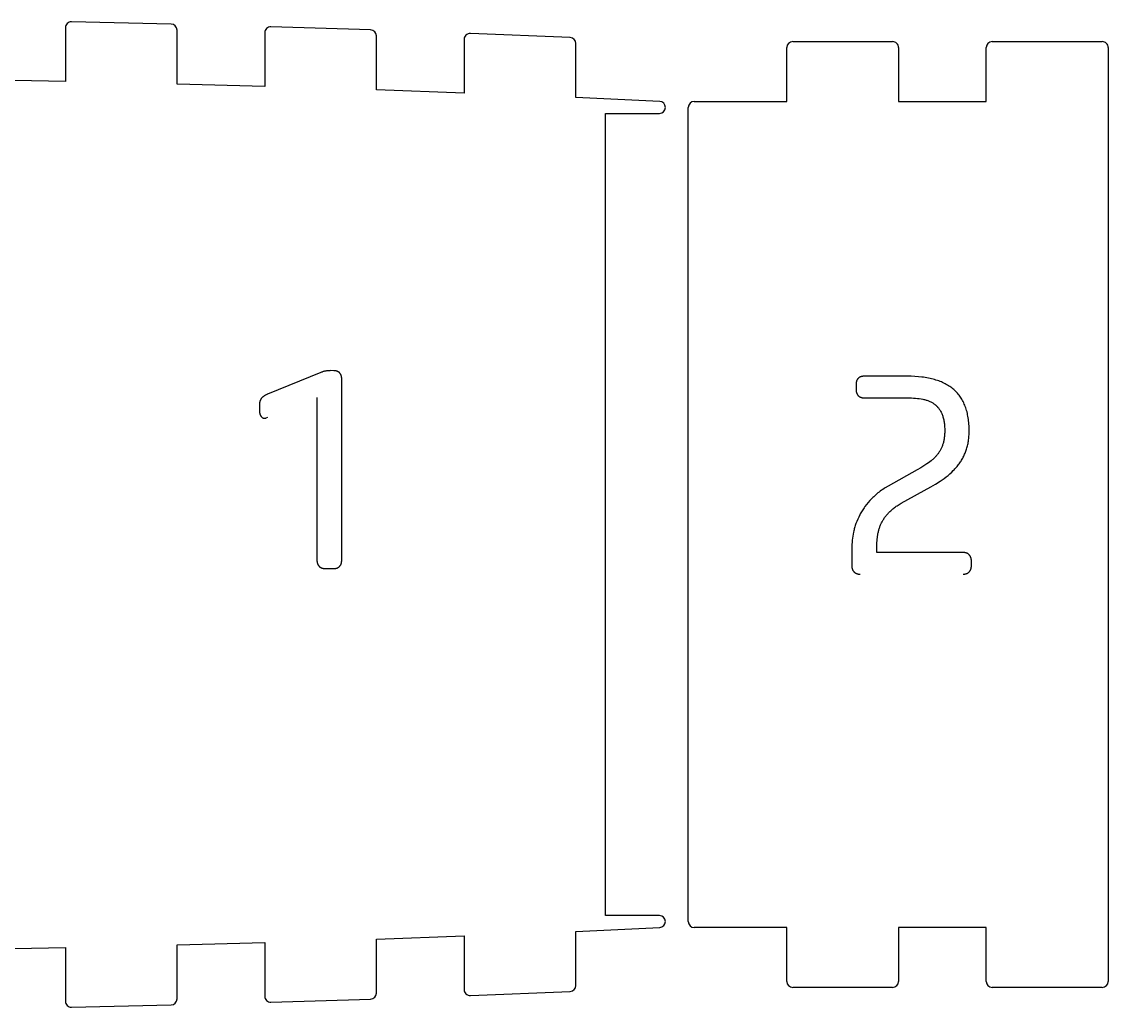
# Model space of a CAD drawing. Extents: x 296 to 1497, y 3 to 304.
# Drawn here: x 724.6 to 779.1, y 138.1 to 187.5 of the extents above; entities that cross this region are included whole.
import ezdxf

# ---------------------------------------------------------------- set-up
doc = ezdxf.new("R2010")
doc.units = 0
doc.layers.add('FLAT_PANELS', color=1, linetype='CONTINUOUS')
doc.layers.add('HELP_LINES', color=3, linetype='CONTINUOUS')

msp = doc.modelspace()

# ---------------------------------------------------------------- linework, layer by layer
at = {"layer": 'FLAT_PANELS'}
for p, q in [((732.135, 187.424), (727.134, 187.541)), ((726.828, 187.241), (726.828, 184.548)), ((732.428, 184.416), (732.428, 187.124)), ((736.828, 186.987), (736.828, 184.296)), ((742.138, 187.13), (737.137, 187.287)), ((752.141, 186.749), (747.139, 186.951)), ((742.428, 184.12), (742.428, 186.83)), ((746.828, 186.651), (746.828, 183.963)), ((752.428, 183.736), (752.428, 186.449)), ((763.311, 186.546, 0), (768.311, 186.546, 0)), ((773.311, 186.546, 0), (778.832, 186.546, 0)), ((763.011, 183.546, 0), (763.011, 186.246, 0)), ((768.611, 186.246, 0), (768.611, 183.546, 0)), ((773.011, 183.546, 0), (773.011, 186.246, 0)), ((779.132, 186.246, 0), (779.132, 139.424, 0)), ((726.828, 184.548), (722.428, 184.635)), ((736.828, 184.296), (732.428, 184.416)), ((746.828, 183.963), (742.428, 184.12)), ((756.634, 183.545), (752.428, 183.736)), ((758.069, 142.424, 0), (758.069, 183.246, 0)), ((758.369, 183.546, 0), (763.011, 183.546, 0)), ((768.611, 183.546, 0), (773.011, 183.546, 0)), ((753.92, 142.724), (753.92, 182.946)), ((753.92, 182.946), (756.62, 182.946)), ((756.62, 142.724), (753.92, 142.724)), ((742.428, 141.549), (746.828, 141.707)), ((746.828, 141.707), (746.828, 139.018)), ((752.428, 141.933), (756.634, 142.124)), ((752.428, 139.22), (752.428, 141.933)), ((763.011, 142.124, 0), (758.369, 142.124, 0)), ((763.011, 139.424, 0), (763.011, 142.124, 0)), ((773.011, 142.124, 0), (768.611, 142.124, 0)), ((768.611, 142.124, 0), (768.611, 139.424, 0)), ((773.011, 139.424, 0), (773.011, 142.124, 0)), ((732.428, 141.253), (736.828, 141.373)), ((732.428, 138.546), (732.428, 141.253)), ((736.828, 141.373), (736.828, 138.682)), ((742.428, 138.839), (742.428, 141.549)), ((722.428, 141.034), (726.828, 141.122)), ((726.828, 141.122), (726.828, 138.428)), ((768.311, 139.124, 0), (763.311, 139.124, 0)), ((778.832, 139.124, 0), (773.311, 139.124, 0)), ((737.137, 138.382), (742.138, 138.539)), ((747.139, 138.718), (752.141, 138.921)), ((727.134, 138.128), (732.135, 138.246))]:
    msp.add_line(p, q, dxfattribs=at)
for centre, start, end in [((727.128, 187.241), 88.7602, 180), ((732.128, 187.124), 0, 88.5459), ((737.128, 186.987), 88.3199, 180), ((742.128, 186.83), 0, 88.0796), ((747.128, 186.651), 87.8216, 180), ((752.128, 186.449), 0, 87.5418), ((763.311, 186.246, 0), 90.0002, 180), ((768.311, 186.246, 0), 360, 90.0002), ((773.311, 186.246, 0), 90.0002, 180), ((778.832, 186.246, 0), 360, 90.0002), ((756.62, 183.246), 270, 87.2673), ((758.369, 183.246, 0), 90.0002, 180), ((756.62, 142.424), 272.7327, 90), ((758.369, 142.424, 0), 180, 269.9998), ((747.128, 139.018), 180, 272.1784), ((752.128, 139.22), 272.4582, 360), ((763.311, 139.424, 0), 180, 270), ((768.311, 139.424, 0), 270, 0), ((773.311, 139.424, 0), 180, 270), ((778.832, 139.424, 0), 270, 360), ((727.128, 138.428), 180, 271.2398), ((732.128, 138.546), 271.4541, 360), ((737.128, 138.682), 180, 271.6801), ((742.128, 138.839), 271.9204, 360)]:
    msp.add_arc(centre, 0.3, start, end, dxfattribs=at)
at = {"layer": 'HELP_LINES'}
for p, q in [((739.858, 170.021), (739.827, 170.014)), ((739.89, 170.027), (739.858, 170.021)), ((739.923, 170.032), (739.89, 170.027)), ((739.955, 170.037), (739.923, 170.032)), ((739.987, 170.04), (739.955, 170.037)), ((740.02, 170.043), (739.987, 170.04)), ((740.053, 170.045), (740.02, 170.043)), ((740.086, 170.046), (740.053, 170.045)), ((740.119, 170.047), (740.086, 170.046)), ((740.292, 170.046), (740.119, 170.047)), ((740.304, 170.046), (740.292, 170.046)), ((740.316, 170.046), (740.304, 170.046)), ((740.328, 170.045), (740.316, 170.046)), ((740.34, 170.044), (740.328, 170.045)), ((740.351, 170.043), (740.34, 170.044)), ((740.362, 170.041), (740.351, 170.043)), ((740.374, 170.04), (740.362, 170.041)), ((740.384, 170.038), (740.374, 170.04)), ((740.395, 170.036), (740.384, 170.038)), ((740.406, 170.034), (740.395, 170.036)), ((740.416, 170.031), (740.406, 170.034)), ((740.426, 170.028), (740.416, 170.031)), ((740.436, 170.026), (740.426, 170.028)), ((740.446, 170.022), (740.436, 170.026)), ((740.455, 170.019), (740.446, 170.022)), ((740.465, 170.016), (740.455, 170.019)), ((740.474, 170.012), (740.465, 170.016)), ((739.639, 169.956), (736.972, 168.871)), ((739.67, 169.968), (739.639, 169.956)), ((739.701, 169.979), (739.67, 169.968)), ((739.732, 169.989), (739.701, 169.979)), ((739.763, 169.998), (739.732, 169.989)), ((739.795, 170.006), (739.763, 169.998)), ((739.827, 170.014), (739.795, 170.006)), ((740.483, 170.008), (740.474, 170.012)), ((740.492, 170.004), (740.483, 170.008)), ((740.5, 169.999), (740.492, 170.004)), ((740.509, 169.995), (740.5, 169.999)), ((740.517, 169.99), (740.509, 169.995)), ((740.525, 169.985), (740.517, 169.99)), ((740.533, 169.98), (740.525, 169.985)), ((740.541, 169.974), (740.533, 169.98)), ((740.548, 169.968), (740.541, 169.974)), ((740.556, 169.963), (740.548, 169.968)), ((740.563, 169.956), (740.556, 169.963)), ((740.57, 169.95), (740.563, 169.956)), ((740.576, 169.944), (740.57, 169.95)), ((740.583, 169.937), (740.576, 169.944)), ((740.589, 169.93), (740.583, 169.937)), ((740.595, 169.923), (740.589, 169.93)), ((740.601, 169.916), (740.595, 169.923)), ((740.607, 169.908), (740.601, 169.916)), ((740.613, 169.901), (740.607, 169.908)), ((740.618, 169.893), (740.613, 169.901)), ((740.623, 169.885), (740.618, 169.893)), ((740.628, 169.877), (740.623, 169.885)), ((740.633, 169.869), (740.628, 169.877)), ((740.637, 169.861), (740.633, 169.869)), ((740.642, 169.852), (740.637, 169.861)), ((740.646, 169.844), (740.642, 169.852)), ((740.65, 169.835), (740.646, 169.844)), ((740.654, 169.826), (740.65, 169.835)), ((740.657, 169.817), (740.654, 169.826)), ((740.66, 169.808), (740.657, 169.817)), ((740.664, 169.798), (740.66, 169.808)), ((740.667, 169.789), (740.664, 169.798)), ((740.669, 169.779), (740.667, 169.789)), ((740.672, 169.769), (740.669, 169.779)), ((740.674, 169.76), (740.672, 169.769)), ((740.676, 169.749), (740.674, 169.76)), ((740.678, 169.739), (740.676, 169.749)), ((740.68, 169.729), (740.678, 169.739)), ((740.681, 169.718), (740.68, 169.729)), ((740.683, 169.707), (740.681, 169.718)), ((740.684, 169.697), (740.683, 169.707)), ((740.685, 169.686), (740.684, 169.697)), ((740.685, 169.674), (740.685, 169.686)), ((740.686, 169.663), (740.685, 169.674)), ((740.686, 169.652), (740.686, 169.663)), ((740.686, 169.64), (740.686, 169.652)), ((740.686, 160.519), (740.686, 169.64)), ((766.496, 169.48), (766.494, 169.47)), ((766.498, 169.49), (766.496, 169.48)), ((766.501, 169.5), (766.498, 169.49)), ((766.504, 169.509), (766.501, 169.5)), ((766.506, 169.519), (766.504, 169.509)), ((766.51, 169.528), (766.506, 169.519)), ((766.513, 169.537), (766.51, 169.528)), ((766.516, 169.546), (766.513, 169.537)), ((766.52, 169.555), (766.516, 169.546)), ((766.524, 169.564), (766.52, 169.555)), ((766.528, 169.573), (766.524, 169.564)), ((766.533, 169.581), (766.528, 169.573)), ((766.537, 169.589), (766.533, 169.581)), ((766.542, 169.598), (766.537, 169.589)), ((766.547, 169.606), (766.542, 169.598)), ((766.552, 169.613), (766.547, 169.606)), ((766.557, 169.621), (766.552, 169.613)), ((766.563, 169.629), (766.557, 169.621)), ((766.569, 169.636), (766.563, 169.629)), ((766.575, 169.643), (766.569, 169.636)), ((766.581, 169.65), (766.575, 169.643)), ((766.587, 169.657), (766.581, 169.65)), ((766.594, 169.664), (766.587, 169.657)), ((766.6, 169.671), (766.594, 169.664)), ((766.607, 169.677), (766.6, 169.671)), ((766.614, 169.683), (766.607, 169.677)), ((766.622, 169.689), (766.614, 169.683)), ((766.629, 169.695), (766.622, 169.689)), ((766.637, 169.7), (766.629, 169.695)), ((766.645, 169.705), (766.637, 169.7)), ((766.653, 169.71), (766.645, 169.705)), ((766.661, 169.715), (766.653, 169.71)), ((766.67, 169.72), (766.661, 169.715)), ((766.678, 169.724), (766.67, 169.72)), ((766.687, 169.728), (766.678, 169.724)), ((766.696, 169.732), (766.687, 169.728)), ((766.705, 169.736), (766.696, 169.732)), ((766.715, 169.74), (766.705, 169.736)), ((766.724, 169.743), (766.715, 169.74)), ((766.734, 169.746), (766.724, 169.743)), ((766.744, 169.749), (766.734, 169.746)), ((766.754, 169.752), (766.744, 169.749)), ((766.765, 169.754), (766.754, 169.752)), ((766.775, 169.756), (766.765, 169.754)), ((766.786, 169.758), (766.775, 169.756)), ((766.797, 169.76), (766.786, 169.758)), ((766.808, 169.762), (766.797, 169.76)), ((766.819, 169.763), (766.808, 169.762)), ((766.831, 169.764), (766.819, 169.763)), ((766.843, 169.765), (766.831, 169.764)), ((766.855, 169.766), (766.843, 169.765)), ((766.867, 169.767), (766.855, 169.766)), ((766.879, 169.767), (766.867, 169.767)), ((766.891, 169.767), (766.879, 169.767)), ((769.252, 169.764), (766.891, 169.767)), ((769.437, 169.757), (769.252, 169.764)), ((769.616, 169.743), (769.437, 169.757)), ((769.788, 169.725), (769.616, 169.743)), ((769.872, 169.714), (769.788, 169.725)), ((769.955, 169.702), (769.872, 169.714)), ((770.036, 169.688), (769.955, 169.702)), ((770.115, 169.673), (770.036, 169.688)), ((770.193, 169.657), (770.115, 169.673)), ((770.269, 169.639), (770.193, 169.657)), ((770.344, 169.62), (770.269, 169.639)), ((770.417, 169.6), (770.344, 169.62)), ((770.489, 169.578), (770.417, 169.6)), ((770.56, 169.555), (770.489, 169.578)), ((770.628, 169.531), (770.56, 169.555)), ((770.696, 169.506), (770.628, 169.531)), ((770.761, 169.479), (770.696, 169.506)), ((770.825, 169.451), (770.761, 169.479)), ((766.485, 169.395), (766.484, 169.383)), ((766.484, 169.383), (766.484, 169.372)), ((766.484, 169.372), (766.484, 169.095)), ((766.484, 169.095), (766.484, 169.084)), ((766.484, 169.084), (766.484, 169.072)), ((766.484, 169.072), (766.485, 169.061)), ((766.486, 169.417), (766.485, 169.406)), ((766.485, 169.406), (766.485, 169.395)), ((766.485, 169.061), (766.485, 169.05)), ((766.485, 169.05), (766.486, 169.039)), ((766.487, 169.428), (766.486, 169.417)), ((766.486, 169.039), (766.487, 169.028)), ((766.489, 169.439), (766.487, 169.428)), ((766.487, 169.028), (766.489, 169.017)), ((766.49, 169.449), (766.489, 169.439)), ((766.489, 169.017), (766.49, 169.006)), ((766.492, 169.46), (766.49, 169.449)), ((766.49, 169.006), (766.492, 168.996)), ((766.494, 169.47), (766.492, 169.46)), ((766.492, 168.996), (766.494, 168.986)), ((766.494, 168.986), (766.496, 168.975)), ((766.496, 168.975), (766.499, 168.965)), ((766.499, 168.965), (766.501, 168.955)), ((766.501, 168.955), (766.504, 168.946)), ((766.504, 168.946), (766.507, 168.936)), ((766.507, 168.936), (766.51, 168.927)), ((766.51, 168.927), (766.514, 168.917)), ((770.888, 169.422), (770.825, 169.451)), ((770.949, 169.391), (770.888, 169.422)), ((771.009, 169.359), (770.949, 169.391)), ((771.067, 169.326), (771.009, 169.359)), ((771.124, 169.291), (771.067, 169.326)), ((771.179, 169.255), (771.124, 169.291)), ((771.232, 169.218), (771.179, 169.255)), ((771.284, 169.179), (771.232, 169.218)), ((771.335, 169.139), (771.284, 169.179)), ((771.384, 169.098), (771.335, 169.139)), ((771.431, 169.056), (771.384, 169.098)), ((771.477, 169.012), (771.431, 169.056)), ((771.522, 168.966), (771.477, 169.012)), ((771.565, 168.92), (771.522, 168.966)), ((736.567, 168.403), (736.566, 168.391)), ((736.566, 168.391), (736.566, 168.379)), ((736.568, 168.414), (736.567, 168.403)), ((736.569, 168.426), (736.568, 168.414)), ((736.571, 168.437), (736.569, 168.426)), ((736.572, 168.449), (736.571, 168.437)), ((736.574, 168.46), (736.572, 168.449)), ((736.576, 168.471), (736.574, 168.46)), ((736.578, 168.482), (736.576, 168.471)), ((736.58, 168.492), (736.578, 168.482)), ((736.583, 168.503), (736.58, 168.492)), ((736.585, 168.513), (736.583, 168.503)), ((736.588, 168.523), (736.585, 168.513)), ((736.591, 168.533), (736.588, 168.523)), ((736.595, 168.543), (736.591, 168.533)), ((736.598, 168.553), (736.595, 168.543)), ((736.602, 168.562), (736.598, 168.553)), ((736.606, 168.571), (736.602, 168.562)), ((736.61, 168.58), (736.606, 168.571)), ((736.614, 168.589), (736.61, 168.58)), ((736.619, 168.598), (736.614, 168.589)), ((736.624, 168.607), (736.619, 168.598)), ((736.629, 168.615), (736.624, 168.607)), ((736.634, 168.624), (736.629, 168.615)), ((736.639, 168.632), (736.634, 168.624)), ((736.645, 168.64), (736.639, 168.632)), ((736.65, 168.648), (736.645, 168.64)), ((736.656, 168.656), (736.65, 168.648)), ((736.663, 168.663), (736.656, 168.656)), ((736.669, 168.67), (736.663, 168.663)), ((736.675, 168.678), (736.669, 168.67)), ((736.682, 168.685), (736.675, 168.678)), ((736.689, 168.692), (736.682, 168.685)), ((736.696, 168.699), (736.689, 168.692)), ((736.711, 168.713), (736.696, 168.699)), ((736.727, 168.727), (736.711, 168.713)), ((736.743, 168.74), (736.727, 168.727)), ((736.76, 168.753), (736.743, 168.74)), ((736.778, 168.766), (736.76, 168.753)), ((736.796, 168.779), (736.778, 168.766)), ((736.816, 168.791), (736.796, 168.779)), ((736.836, 168.803), (736.816, 168.791)), ((736.857, 168.815), (736.836, 168.803)), ((736.878, 168.827), (736.857, 168.815)), ((736.901, 168.838), (736.878, 168.827)), ((736.924, 168.85), (736.901, 168.838)), ((736.948, 168.861), (736.924, 168.85)), ((736.972, 168.871), (736.948, 168.861)), ((739.446, 168.697), (739.446, 160.519)), ((766.514, 168.917), (766.518, 168.908)), ((766.518, 168.908), (766.521, 168.899)), ((766.521, 168.899), (766.525, 168.89)), ((766.525, 168.89), (766.53, 168.882)), ((766.53, 168.882), (766.534, 168.873)), ((766.534, 168.873), (766.539, 168.864)), ((766.539, 168.864), (766.544, 168.856)), ((766.544, 168.856), (766.549, 168.848)), ((766.549, 168.848), (766.554, 168.84)), ((766.554, 168.84), (766.56, 168.832)), ((766.56, 168.832), (766.565, 168.824)), ((766.565, 168.824), (766.571, 168.817)), ((766.571, 168.817), (766.578, 168.809)), ((766.578, 168.809), (766.584, 168.802)), ((766.584, 168.802), (766.59, 168.795)), ((766.59, 168.795), (766.597, 168.788)), ((766.597, 168.788), (766.604, 168.781)), ((766.604, 168.781), (766.611, 168.775)), ((766.611, 168.775), (766.619, 168.769)), ((766.619, 168.769), (766.626, 168.762)), ((766.626, 168.762), (766.634, 168.757)), ((766.634, 168.757), (766.642, 168.751)), ((766.642, 168.751), (766.65, 168.746)), ((766.65, 168.746), (766.658, 168.74)), ((766.658, 168.74), (766.667, 168.735)), ((766.667, 168.735), (766.676, 168.731)), ((766.676, 168.731), (766.685, 168.726)), ((766.685, 168.726), (766.694, 168.722)), ((766.694, 168.722), (766.703, 168.718)), ((766.703, 168.718), (766.713, 168.714)), ((766.713, 168.714), (766.722, 168.71)), ((766.722, 168.71), (766.732, 168.707)), ((766.732, 168.707), (766.742, 168.704)), ((766.742, 168.704), (766.753, 168.701)), ((766.753, 168.701), (766.763, 168.698)), ((766.763, 168.698), (766.774, 168.695)), ((766.774, 168.695), (766.785, 168.693)), ((766.785, 168.693), (766.796, 168.691)), ((766.796, 168.691), (766.807, 168.689)), ((766.807, 168.689), (766.818, 168.687)), ((766.818, 168.687), (766.83, 168.686)), ((766.83, 168.686), (766.842, 168.685)), ((766.842, 168.685), (766.854, 168.684)), ((766.854, 168.684), (766.866, 168.683)), ((766.866, 168.683), (766.879, 168.682)), ((766.879, 168.682), (766.891, 168.682)), ((766.891, 168.682), (769.167, 168.681)), ((769.167, 168.681), (769.269, 168.678)), ((769.269, 168.678), (769.37, 168.672)), ((769.37, 168.672), (769.467, 168.665)), ((769.467, 168.665), (769.563, 168.655)), ((769.563, 168.655), (769.655, 168.644)), ((769.655, 168.644), (769.746, 168.63)), ((769.746, 168.63), (769.833, 168.614)), ((769.833, 168.614), (769.876, 168.605)), ((769.876, 168.605), (769.918, 168.595)), ((769.918, 168.595), (769.96, 168.584)), ((769.96, 168.584), (770, 168.573)), ((770, 168.573), (770.04, 168.56)), ((770.04, 168.56), (770.078, 168.547)), ((770.078, 168.547), (770.116, 168.532)), ((770.116, 168.532), (770.153, 168.517)), ((770.153, 168.517), (770.19, 168.501)), ((770.19, 168.501), (770.225, 168.484)), ((770.225, 168.484), (770.26, 168.466)), ((770.26, 168.466), (770.294, 168.447)), ((770.294, 168.447), (770.327, 168.427)), ((770.327, 168.427), (770.359, 168.406)), ((770.359, 168.406), (770.391, 168.385)), ((770.391, 168.385), (770.422, 168.362)), ((771.606, 168.871), (771.565, 168.92)), ((771.646, 168.822), (771.606, 168.871)), ((771.684, 168.771), (771.646, 168.822)), ((771.721, 168.718), (771.684, 168.771)), ((771.757, 168.664), (771.721, 168.718)), ((771.791, 168.609), (771.757, 168.664)), ((771.823, 168.552), (771.791, 168.609)), ((771.854, 168.494), (771.823, 168.552)), ((771.883, 168.434), (771.854, 168.494)), ((771.911, 168.373), (771.883, 168.434)), ((736.566, 168.379), (736.566, 168.025)), ((736.566, 168.025), (736.566, 168.005)), ((736.566, 168.005), (736.567, 167.985)), ((736.567, 167.985), (736.568, 167.966)), ((736.568, 167.966), (736.57, 167.948)), ((736.57, 167.948), (736.572, 167.93)), ((736.572, 167.93), (736.574, 167.921)), ((736.574, 167.921), (736.576, 167.912)), ((736.576, 167.912), (736.577, 167.904)), ((736.577, 167.904), (736.579, 167.895)), ((736.579, 167.895), (736.581, 167.887)), ((736.581, 167.887), (736.583, 167.878)), ((736.583, 167.878), (736.586, 167.87)), ((736.586, 167.87), (736.588, 167.862)), ((736.588, 167.862), (736.591, 167.854)), ((736.591, 167.854), (736.593, 167.847)), ((736.593, 167.847), (736.596, 167.839)), ((736.596, 167.839), (736.599, 167.832)), ((770.422, 168.362), (770.437, 168.351)), ((770.437, 168.351), (770.451, 168.339)), ((770.451, 168.339), (770.466, 168.326)), ((770.466, 168.326), (770.48, 168.314)), ((770.48, 168.314), (770.495, 168.301)), ((770.495, 168.301), (770.508, 168.288)), ((770.508, 168.288), (770.522, 168.275)), ((770.522, 168.275), (770.536, 168.262)), ((770.536, 168.262), (770.549, 168.248)), ((770.549, 168.248), (770.562, 168.234)), ((770.562, 168.234), (770.575, 168.219)), ((770.575, 168.219), (770.588, 168.205)), ((770.588, 168.205), (770.612, 168.175)), ((770.612, 168.175), (770.636, 168.143)), ((770.636, 168.143), (770.659, 168.111)), ((770.659, 168.111), (770.681, 168.078)), ((770.681, 168.078), (770.703, 168.043)), ((770.703, 168.043), (770.723, 168.008)), ((770.723, 168.008), (770.743, 167.971)), ((770.743, 167.971), (770.761, 167.934)), ((770.761, 167.934), (770.779, 167.895)), ((770.779, 167.895), (770.796, 167.855)), ((770.796, 167.855), (770.812, 167.814)), ((771.938, 168.31), (771.911, 168.373)), ((771.962, 168.246), (771.938, 168.31)), ((771.986, 168.181), (771.962, 168.246)), ((772.008, 168.114), (771.986, 168.181)), ((772.028, 168.046), (772.008, 168.114)), ((772.047, 167.976), (772.028, 168.046)), ((772.064, 167.905), (772.047, 167.976)), ((772.08, 167.833), (772.064, 167.905)), ((736.599, 167.832), (736.602, 167.824)), ((736.602, 167.824), (736.605, 167.817)), ((736.605, 167.817), (736.609, 167.81)), ((736.609, 167.81), (736.612, 167.803)), ((736.612, 167.803), (736.616, 167.796)), ((736.616, 167.796), (736.62, 167.789)), ((736.62, 167.789), (736.624, 167.782)), ((736.624, 167.782), (736.628, 167.776)), ((736.628, 167.776), (736.632, 167.769)), ((736.632, 167.769), (736.636, 167.763)), ((736.636, 167.763), (736.641, 167.757)), ((736.641, 167.757), (736.645, 167.751)), ((736.645, 167.751), (736.65, 167.745)), ((736.65, 167.745), (736.655, 167.74)), ((736.655, 167.74), (736.66, 167.734)), ((736.66, 167.734), (736.665, 167.729)), ((736.665, 167.729), (736.67, 167.724)), ((736.67, 167.724), (736.675, 167.719)), ((736.675, 167.719), (736.68, 167.715)), ((736.68, 167.715), (736.685, 167.71)), ((736.685, 167.71), (736.69, 167.706)), ((736.69, 167.706), (736.696, 167.702)), ((736.696, 167.702), (736.701, 167.698)), ((736.701, 167.698), (736.707, 167.695)), ((736.707, 167.695), (736.713, 167.691)), ((736.713, 167.691), (736.719, 167.688)), ((736.719, 167.688), (736.725, 167.685)), ((736.725, 167.685), (736.731, 167.682)), ((736.731, 167.682), (736.737, 167.68)), ((736.737, 167.68), (736.743, 167.677)), ((736.743, 167.677), (736.749, 167.675)), ((736.749, 167.675), (736.755, 167.673)), ((736.755, 167.673), (736.762, 167.671)), ((736.762, 167.671), (736.768, 167.669)), ((736.768, 167.669), (736.775, 167.668)), ((736.775, 167.668), (736.782, 167.667)), ((736.782, 167.667), (736.788, 167.665)), ((736.788, 167.665), (736.795, 167.665)), ((736.795, 167.665), (736.802, 167.664)), ((736.802, 167.664), (736.809, 167.663)), ((736.809, 167.663), (736.816, 167.663)), ((736.816, 167.663), (736.824, 167.663)), ((736.824, 167.663), (736.829, 167.663)), ((736.829, 167.663), (736.835, 167.663)), ((736.835, 167.663), (736.841, 167.664)), ((736.841, 167.664), (736.846, 167.664)), ((736.846, 167.664), (736.852, 167.665)), ((736.852, 167.665), (736.857, 167.665)), ((736.857, 167.665), (736.863, 167.666)), ((736.863, 167.666), (736.868, 167.667)), ((736.868, 167.667), (736.874, 167.668)), ((736.874, 167.668), (736.879, 167.669)), ((736.879, 167.669), (736.885, 167.671)), ((736.885, 167.671), (736.89, 167.672)), ((736.89, 167.672), (736.895, 167.674)), ((736.895, 167.674), (736.901, 167.675)), ((736.901, 167.675), (736.906, 167.677)), ((736.906, 167.677), (736.985, 167.708)), ((770.812, 167.814), (770.827, 167.771)), ((770.827, 167.771), (770.841, 167.728)), ((770.841, 167.728), (770.854, 167.682)), ((770.854, 167.682), (770.866, 167.635)), ((770.866, 167.635), (770.877, 167.587)), ((770.877, 167.587), (770.887, 167.538)), ((770.887, 167.538), (770.895, 167.487)), ((770.895, 167.487), (770.903, 167.434)), ((770.903, 167.434), (770.91, 167.381)), ((770.91, 167.381), (770.916, 167.325)), ((770.916, 167.325), (770.92, 167.269)), ((772.094, 167.759), (772.08, 167.833)), ((772.107, 167.683), (772.094, 167.759)), ((772.118, 167.606), (772.107, 167.683)), ((772.128, 167.528), (772.118, 167.606)), ((772.136, 167.448), (772.128, 167.528)), ((772.143, 167.367), (772.136, 167.448)), ((772.149, 167.285), (772.143, 167.367)), ((770.919, 166.784), (770.914, 166.738)), ((770.922, 166.831), (770.919, 166.784)), ((770.92, 167.269), (770.924, 167.211)), ((770.925, 166.879), (770.922, 166.831)), ((770.924, 167.211), (770.927, 167.151)), ((770.927, 166.928), (770.925, 166.879)), ((770.927, 167.151), (770.929, 167.028)), ((770.929, 167.028), (770.927, 166.928)), ((772.141, 166.701), (772.146, 166.764)), ((772.146, 166.764), (772.15, 166.829)), ((772.152, 167.201), (772.149, 167.285)), ((772.15, 166.829), (772.153, 166.894)), ((772.155, 167.115), (772.152, 167.201)), ((772.153, 166.894), (772.155, 167.028)), ((772.155, 167.028), (772.155, 167.115)), ((770.783, 166.215), (770.768, 166.179)), ((770.798, 166.25), (770.783, 166.215)), ((770.812, 166.287), (770.798, 166.25)), ((770.825, 166.324), (770.812, 166.287)), ((770.838, 166.361), (770.825, 166.324)), ((770.849, 166.4), (770.838, 166.361)), ((770.86, 166.439), (770.849, 166.4)), ((770.87, 166.479), (770.86, 166.439)), ((770.88, 166.52), (770.87, 166.479)), ((770.888, 166.562), (770.88, 166.52)), ((770.896, 166.605), (770.888, 166.562)), ((770.903, 166.648), (770.896, 166.605)), ((770.909, 166.693), (770.903, 166.648)), ((770.914, 166.738), (770.909, 166.693)), ((772.044, 166.17), (772.06, 166.225)), ((772.06, 166.225), (772.074, 166.282)), ((772.074, 166.282), (772.087, 166.339)), ((772.087, 166.339), (772.099, 166.397)), ((772.099, 166.397), (772.109, 166.456)), ((772.109, 166.456), (772.119, 166.516)), ((772.119, 166.516), (772.128, 166.576)), ((772.128, 166.576), (772.135, 166.638)), ((772.135, 166.638), (772.141, 166.701)), ((770.421, 165.68), (770.393, 165.653)), ((770.448, 165.708), (770.421, 165.68)), ((770.474, 165.737), (770.448, 165.708)), ((770.5, 165.765), (770.474, 165.737)), ((770.525, 165.794), (770.5, 165.765)), ((770.549, 165.824), (770.525, 165.794)), ((770.573, 165.853), (770.549, 165.824)), ((770.595, 165.884), (770.573, 165.853)), ((770.618, 165.914), (770.595, 165.884)), ((770.639, 165.946), (770.618, 165.914)), ((770.659, 165.978), (770.639, 165.946)), ((770.679, 166.01), (770.659, 165.978)), ((770.698, 166.043), (770.679, 166.01)), ((770.717, 166.076), (770.698, 166.043)), ((770.735, 166.11), (770.717, 166.076)), ((770.752, 166.144), (770.735, 166.11)), ((770.768, 166.179), (770.752, 166.144)), ((771.805, 165.61), (771.832, 165.658)), ((771.832, 165.658), (771.858, 165.707)), ((771.858, 165.707), (771.883, 165.756)), ((771.883, 165.756), (771.907, 165.805)), ((771.907, 165.805), (771.929, 165.856)), ((771.929, 165.856), (771.951, 165.907)), ((771.951, 165.907), (771.972, 165.958)), ((771.972, 165.958), (771.992, 166.01)), ((771.992, 166.01), (772.01, 166.063)), ((772.01, 166.063), (772.028, 166.116)), ((772.028, 166.116), (772.044, 166.17)), ((769.724, 165.17), (769.55, 165.069)), ((769.886, 165.27), (769.724, 165.17)), ((770.037, 165.368), (769.886, 165.27)), ((770.108, 165.417), (770.037, 165.368)), ((770.177, 165.467), (770.108, 165.417)), ((770.242, 165.519), (770.177, 165.467)), ((770.304, 165.571), (770.242, 165.519)), ((770.335, 165.598), (770.304, 165.571)), ((770.364, 165.625), (770.335, 165.598)), ((770.393, 165.653), (770.364, 165.625)), ((771.401, 165.078), (771.44, 165.12)), ((771.44, 165.12), (771.478, 165.162)), ((771.478, 165.162), (771.516, 165.204)), ((771.516, 165.204), (771.552, 165.247)), ((771.552, 165.247), (771.587, 165.291)), ((771.587, 165.291), (771.621, 165.334)), ((771.621, 165.334), (771.655, 165.379)), ((771.655, 165.379), (771.687, 165.424)), ((771.687, 165.424), (771.718, 165.47)), ((771.718, 165.47), (771.748, 165.516)), ((771.748, 165.516), (771.777, 165.563)), ((771.777, 165.563), (771.805, 165.61)), ((769.55, 165.069), (768.086, 164.261)), ((770.697, 164.502), (770.803, 164.574)), ((770.803, 164.574), (770.905, 164.648)), ((770.905, 164.648), (771.004, 164.722)), ((771.004, 164.722), (771.099, 164.798)), ((771.099, 164.798), (771.19, 164.876)), ((771.19, 164.876), (771.278, 164.955)), ((771.278, 164.955), (771.361, 165.037)), ((771.361, 165.037), (771.401, 165.078)), ((767.758, 164.049), (767.697, 164.005)), ((767.82, 164.093), (767.758, 164.049)), ((767.884, 164.136), (767.82, 164.093)), ((767.95, 164.178), (767.884, 164.136)), ((768.086, 164.261), (767.95, 164.178)), ((768.742, 163.397), (770.24, 164.216)), ((770.24, 164.216), (770.475, 164.358)), ((770.475, 164.358), (770.697, 164.502)), ((767.177, 163.532), (767.09, 163.431)), ((767.269, 163.631), (767.177, 163.532)), ((767.317, 163.679), (767.269, 163.631)), ((767.366, 163.728), (767.317, 163.679)), ((767.418, 163.776), (767.366, 163.728)), ((767.47, 163.823), (767.418, 163.776)), ((767.525, 163.869), (767.47, 163.823)), ((767.581, 163.915), (767.525, 163.869)), ((767.638, 163.96), (767.581, 163.915)), ((767.697, 164.005), (767.638, 163.96)), ((766.757, 162.969), (766.726, 162.916)), ((766.789, 163.021), (766.757, 162.969)), ((766.823, 163.073), (766.789, 163.021)), ((766.857, 163.125), (766.823, 163.073)), ((766.893, 163.177), (766.857, 163.125)), ((766.93, 163.228), (766.893, 163.177)), ((767.007, 163.33), (766.93, 163.228)), ((767.09, 163.431), (767.007, 163.33)), ((768.118, 162.921), (768.151, 162.955)), ((768.151, 162.955), (768.184, 162.988)), ((768.184, 162.988), (768.219, 163.021)), ((768.219, 163.021), (768.256, 163.054)), ((768.256, 163.054), (768.293, 163.087)), ((768.293, 163.087), (768.332, 163.119)), ((768.332, 163.119), (768.373, 163.151)), ((768.373, 163.151), (768.414, 163.183)), ((768.414, 163.183), (768.457, 163.214)), ((768.457, 163.214), (768.501, 163.245)), ((768.501, 163.245), (768.547, 163.276)), ((768.547, 163.276), (768.642, 163.337)), ((768.642, 163.337), (768.742, 163.397)), ((766.52, 162.49), (766.479, 162.383)), ((766.565, 162.597), (766.52, 162.49)), ((766.614, 162.703), (766.565, 162.597)), ((766.668, 162.81), (766.614, 162.703)), ((766.697, 162.863), (766.668, 162.81)), ((766.726, 162.916), (766.697, 162.863)), ((767.73, 162.349), (767.747, 162.387)), ((767.747, 162.387), (767.765, 162.424)), ((767.765, 162.424), (767.784, 162.461)), ((767.784, 162.461), (767.803, 162.498)), ((767.803, 162.498), (767.824, 162.535)), ((767.824, 162.535), (767.846, 162.571)), ((767.846, 162.571), (767.869, 162.608)), ((767.869, 162.608), (767.893, 162.643)), ((767.893, 162.643), (767.917, 162.679)), ((767.917, 162.679), (767.943, 162.714)), ((767.943, 162.714), (767.97, 162.75)), ((767.97, 162.75), (767.998, 162.784)), ((767.998, 162.784), (768.026, 162.819)), ((768.026, 162.819), (768.056, 162.853)), ((768.056, 162.853), (768.086, 162.888)), ((768.086, 162.888), (768.118, 162.921)), ((766.338, 161.851), (766.32, 161.746)), ((766.358, 161.957), (766.338, 161.851)), ((766.369, 162.01), (766.358, 161.957)), ((766.382, 162.064), (766.369, 162.01)), ((766.395, 162.117), (766.382, 162.064)), ((766.41, 162.17), (766.395, 162.117)), ((766.426, 162.223), (766.41, 162.17)), ((766.442, 162.277), (766.426, 162.223)), ((766.46, 162.33), (766.442, 162.277)), ((766.479, 162.383), (766.46, 162.33)), ((767.568, 161.804), (767.575, 161.844)), ((767.575, 161.844), (767.583, 161.884)), ((767.583, 161.884), (767.591, 161.923)), ((767.591, 161.923), (767.6, 161.963)), ((767.6, 161.963), (767.61, 162.002)), ((767.61, 162.002), (767.62, 162.042)), ((767.62, 162.042), (767.631, 162.081)), ((767.631, 162.081), (767.643, 162.12)), ((767.643, 162.12), (767.656, 162.158)), ((767.656, 162.158), (767.669, 162.197)), ((767.669, 162.197), (767.683, 162.235)), ((767.683, 162.235), (767.698, 162.273)), ((767.698, 162.273), (767.713, 162.311)), ((767.713, 162.311), (767.73, 162.349)), ((766.277, 161.339), (766.273, 161.241)), ((766.283, 161.439), (766.277, 161.339)), ((766.293, 161.54), (766.283, 161.439)), ((766.305, 161.643), (766.293, 161.54)), ((766.32, 161.746), (766.305, 161.643)), ((767.52, 161.264), (767.529, 161.434)), ((767.529, 161.434), (767.535, 161.517)), ((767.535, 161.517), (767.543, 161.6)), ((767.543, 161.6), (767.552, 161.682)), ((767.552, 161.682), (767.562, 161.763)), ((767.562, 161.763), (767.568, 161.804)), ((766.273, 161.241), (766.271, 160.251)), ((767.517, 161.092), (767.52, 161.264)), ((767.517, 160.93), (767.517, 161.092)), ((771.864, 160.93), (767.517, 160.93)), ((771.876, 160.929), (771.864, 160.93)), ((771.887, 160.929), (771.876, 160.929)), ((771.898, 160.928), (771.887, 160.929)), ((771.909, 160.927), (771.898, 160.928)), ((771.92, 160.926), (771.909, 160.927)), ((771.931, 160.924), (771.92, 160.926)), ((771.942, 160.923), (771.931, 160.924)), ((771.952, 160.921), (771.942, 160.923)), ((771.962, 160.919), (771.952, 160.921)), ((771.973, 160.916), (771.962, 160.919)), ((771.983, 160.914), (771.973, 160.916)), ((771.992, 160.911), (771.983, 160.914)), ((772.002, 160.908), (771.992, 160.911)), ((772.012, 160.905), (772.002, 160.908)), ((772.021, 160.901), (772.012, 160.905)), ((772.031, 160.898), (772.021, 160.901)), ((772.04, 160.894), (772.031, 160.898)), ((772.049, 160.89), (772.04, 160.894)), ((772.058, 160.885), (772.049, 160.89)), ((772.066, 160.881), (772.058, 160.885)), ((772.075, 160.876), (772.066, 160.881)), ((772.083, 160.871), (772.075, 160.876)), ((772.092, 160.866), (772.083, 160.871)), ((772.1, 160.861), (772.092, 160.866)), ((772.108, 160.855), (772.1, 160.861)), ((772.116, 160.849), (772.108, 160.855)), ((772.123, 160.843), (772.116, 160.849)), ((772.131, 160.837), (772.123, 160.843)), ((772.138, 160.83), (772.131, 160.837)), ((772.146, 160.824), (772.138, 160.83)), ((772.153, 160.817), (772.146, 160.824)), ((772.16, 160.809), (772.153, 160.817)), ((772.167, 160.802), (772.16, 160.809)), ((772.173, 160.795), (772.167, 160.802)), ((772.179, 160.787), (772.173, 160.795)), ((772.185, 160.779), (772.179, 160.787)), ((772.191, 160.772), (772.185, 160.779)), ((772.197, 160.764), (772.191, 160.772)), ((772.202, 160.755), (772.197, 160.764)), ((772.208, 160.747), (772.202, 160.755)), ((739.446, 160.519), (739.446, 160.508)), ((739.446, 160.508), (739.447, 160.496)), ((739.447, 160.496), (739.448, 160.485)), ((739.448, 160.485), (739.449, 160.474)), ((739.449, 160.474), (739.45, 160.463)), ((739.45, 160.463), (739.451, 160.453)), ((739.451, 160.453), (739.453, 160.442)), ((739.453, 160.442), (739.455, 160.432)), ((739.455, 160.432), (739.457, 160.421)), ((739.457, 160.421), (739.459, 160.411)), ((739.459, 160.411), (739.462, 160.401)), ((739.462, 160.401), (739.465, 160.391)), ((739.465, 160.391), (739.468, 160.382)), ((739.468, 160.382), (739.471, 160.372)), ((739.471, 160.372), (739.474, 160.363)), ((739.474, 160.363), (739.478, 160.354)), ((739.478, 160.354), (739.482, 160.345)), ((739.482, 160.345), (739.486, 160.336)), ((739.486, 160.336), (739.49, 160.327)), ((739.49, 160.327), (739.495, 160.318)), ((739.495, 160.318), (739.499, 160.31)), ((739.499, 160.31), (739.504, 160.302)), ((739.504, 160.302), (739.51, 160.294)), ((739.51, 160.294), (739.515, 160.286)), ((739.515, 160.286), (739.521, 160.278)), ((739.521, 160.278), (739.526, 160.27)), ((739.526, 160.27), (739.533, 160.262)), ((739.533, 160.262), (739.539, 160.255)), ((739.539, 160.255), (739.545, 160.248)), ((739.545, 160.248), (739.552, 160.241)), ((739.552, 160.241), (739.559, 160.234)), ((739.559, 160.234), (739.566, 160.227)), ((739.566, 160.227), (739.574, 160.221)), ((739.574, 160.221), (739.581, 160.214)), ((739.581, 160.214), (739.589, 160.208)), ((739.589, 160.208), (739.597, 160.202)), ((740.548, 160.202), (740.556, 160.208)), ((740.556, 160.208), (740.563, 160.214)), ((740.563, 160.214), (740.57, 160.221)), ((740.57, 160.221), (740.576, 160.227)), ((740.576, 160.227), (740.583, 160.234)), ((740.583, 160.234), (740.589, 160.241)), ((740.589, 160.241), (740.595, 160.248)), ((740.595, 160.248), (740.601, 160.255)), ((740.601, 160.255), (740.607, 160.262)), ((740.607, 160.262), (740.613, 160.27)), ((740.613, 160.27), (740.618, 160.278)), ((740.618, 160.278), (740.623, 160.286)), ((740.623, 160.286), (740.628, 160.294)), ((740.628, 160.294), (740.633, 160.302)), ((740.633, 160.302), (740.637, 160.31)), ((740.637, 160.31), (740.642, 160.318)), ((740.642, 160.318), (740.646, 160.327)), ((740.646, 160.327), (740.65, 160.336)), ((740.65, 160.336), (740.654, 160.345)), ((740.654, 160.345), (740.657, 160.354)), ((740.657, 160.354), (740.66, 160.363)), ((740.66, 160.363), (740.664, 160.372)), ((740.664, 160.372), (740.667, 160.382)), ((740.667, 160.382), (740.669, 160.391)), ((740.669, 160.391), (740.672, 160.401)), ((740.672, 160.401), (740.674, 160.411)), ((740.674, 160.411), (740.676, 160.421)), ((740.676, 160.421), (740.678, 160.432)), ((740.678, 160.432), (740.68, 160.442)), ((740.68, 160.442), (740.681, 160.453)), ((740.681, 160.453), (740.683, 160.463)), ((740.683, 160.463), (740.684, 160.474)), ((740.684, 160.474), (740.685, 160.485)), ((740.685, 160.496), (740.686, 160.508)), ((740.685, 160.485), (740.685, 160.496)), ((740.686, 160.508), (740.686, 160.519)), ((766.271, 160.251), (766.271, 160.24)), ((766.271, 160.24), (766.272, 160.228)), ((766.272, 160.228), (766.272, 160.217)), ((766.272, 160.217), (766.273, 160.206)), ((772.213, 160.739), (772.208, 160.747)), ((772.217, 160.73), (772.213, 160.739)), ((772.222, 160.721), (772.217, 160.73)), ((772.226, 160.712), (772.222, 160.721)), ((772.23, 160.703), (772.226, 160.712)), ((772.234, 160.694), (772.23, 160.703)), ((772.238, 160.685), (772.234, 160.694)), ((772.241, 160.675), (772.238, 160.685)), ((772.244, 160.666), (772.241, 160.675)), ((772.247, 160.656), (772.244, 160.666)), ((772.25, 160.646), (772.247, 160.656)), ((772.253, 160.636), (772.25, 160.646)), ((772.255, 160.626), (772.253, 160.636)), ((772.257, 160.616), (772.255, 160.626)), ((772.259, 160.605), (772.257, 160.616)), ((772.261, 160.595), (772.259, 160.605)), ((772.262, 160.584), (772.261, 160.595)), ((772.263, 160.573), (772.262, 160.584)), ((772.264, 160.562), (772.263, 160.573)), ((772.265, 160.551), (772.264, 160.562)), ((772.264, 160.206), (772.265, 160.217)), ((772.266, 160.539), (772.265, 160.551)), ((772.265, 160.217), (772.266, 160.228)), ((772.266, 160.528), (772.266, 160.539)), ((772.266, 160.516), (772.266, 160.528)), ((772.266, 160.24), (772.266, 160.516)), ((772.266, 160.228), (772.266, 160.24)), ((739.597, 160.202), (739.605, 160.197)), ((739.605, 160.197), (739.613, 160.191)), ((739.613, 160.191), (739.621, 160.186)), ((739.621, 160.186), (739.63, 160.181)), ((739.63, 160.181), (739.638, 160.176)), ((739.638, 160.176), (739.647, 160.171)), ((739.647, 160.171), (739.656, 160.167)), ((739.656, 160.167), (739.665, 160.163)), ((739.665, 160.163), (739.675, 160.159)), ((739.675, 160.159), (739.684, 160.155)), ((739.684, 160.155), (739.694, 160.152)), ((739.694, 160.152), (739.704, 160.148)), ((739.704, 160.148), (739.714, 160.145)), ((739.714, 160.145), (739.724, 160.142)), ((739.724, 160.142), (739.735, 160.14)), ((739.735, 160.14), (739.745, 160.137)), ((739.745, 160.137), (739.756, 160.135)), ((739.756, 160.135), (739.767, 160.133)), ((739.767, 160.133), (739.778, 160.131)), ((739.778, 160.131), (739.789, 160.129)), ((739.789, 160.129), (739.801, 160.128)), ((739.801, 160.128), (739.812, 160.127)), ((739.812, 160.127), (739.824, 160.126)), ((739.824, 160.126), (739.836, 160.125)), ((739.836, 160.125), (739.848, 160.125)), ((739.848, 160.125), (739.861, 160.124)), ((739.861, 160.124), (740.292, 160.124)), ((740.292, 160.124), (740.304, 160.125)), ((740.304, 160.125), (740.316, 160.125)), ((740.316, 160.125), (740.328, 160.126)), ((740.328, 160.126), (740.34, 160.127)), ((740.34, 160.127), (740.351, 160.128)), ((740.351, 160.128), (740.362, 160.129)), ((740.362, 160.129), (740.374, 160.131)), ((740.374, 160.131), (740.384, 160.133)), ((740.384, 160.133), (740.395, 160.135)), ((740.395, 160.135), (740.406, 160.137)), ((740.406, 160.137), (740.416, 160.14)), ((740.416, 160.14), (740.426, 160.142)), ((740.426, 160.142), (740.436, 160.145)), ((740.436, 160.145), (740.446, 160.148)), ((740.446, 160.148), (740.455, 160.152)), ((740.455, 160.152), (740.465, 160.155)), ((740.465, 160.155), (740.474, 160.159)), ((740.474, 160.159), (740.483, 160.163)), ((740.483, 160.163), (740.492, 160.167)), ((740.492, 160.167), (740.5, 160.171)), ((740.5, 160.171), (740.509, 160.176)), ((740.509, 160.176), (740.517, 160.181)), ((740.517, 160.181), (740.525, 160.186)), ((740.525, 160.186), (740.533, 160.191)), ((740.533, 160.191), (740.541, 160.197)), ((740.541, 160.197), (740.548, 160.202)), ((766.273, 160.206), (766.274, 160.195)), ((766.274, 160.195), (766.275, 160.184)), ((766.275, 160.184), (766.277, 160.173)), ((766.277, 160.173), (766.278, 160.162)), ((766.278, 160.162), (766.28, 160.152)), ((766.28, 160.152), (766.282, 160.142)), ((766.282, 160.142), (766.285, 160.132)), ((766.285, 160.132), (766.287, 160.122)), ((766.287, 160.122), (766.29, 160.112)), ((766.29, 160.112), (766.293, 160.102)), ((766.293, 160.102), (766.296, 160.093)), ((766.296, 160.093), (766.299, 160.083)), ((766.299, 160.083), (766.303, 160.074)), ((766.303, 160.074), (766.307, 160.065)), ((766.307, 160.065), (766.311, 160.056)), ((766.311, 160.056), (766.315, 160.047)), ((766.315, 160.047), (766.32, 160.039)), ((766.32, 160.039), (766.324, 160.03)), ((766.324, 160.03), (766.329, 160.022)), ((766.329, 160.022), (766.335, 160.014)), ((766.335, 160.014), (766.34, 160.006)), ((766.34, 160.006), (766.346, 159.998)), ((766.346, 159.998), (766.351, 159.99)), ((766.351, 159.99), (766.357, 159.983)), ((766.357, 159.983), (766.364, 159.976)), ((766.364, 159.976), (766.37, 159.968)), ((766.37, 159.968), (766.377, 159.961)), ((766.377, 159.961), (766.384, 159.954)), ((766.384, 159.954), (766.391, 159.948)), ((766.391, 159.948), (766.398, 159.941)), ((766.398, 159.941), (766.406, 159.935)), ((766.406, 159.935), (766.413, 159.929)), ((766.413, 159.929), (766.421, 159.923)), ((766.421, 159.923), (766.429, 159.917)), ((766.429, 159.917), (766.437, 159.912)), ((766.437, 159.912), (766.445, 159.906)), ((766.445, 159.906), (766.453, 159.901)), ((766.453, 159.901), (766.462, 159.896)), ((766.462, 159.896), (766.47, 159.892)), ((766.47, 159.892), (766.479, 159.887)), ((766.479, 159.887), (766.488, 159.883)), ((766.488, 159.883), (766.497, 159.879)), ((766.497, 159.879), (766.506, 159.876)), ((766.506, 159.876), (766.515, 159.872)), ((766.515, 159.872), (766.525, 159.869)), ((766.525, 159.869), (766.534, 159.866)), ((766.534, 159.866), (766.544, 159.863)), ((766.544, 159.863), (766.554, 159.86)), ((766.554, 159.86), (766.564, 159.858)), ((766.564, 159.858), (766.574, 159.855)), ((766.574, 159.855), (766.585, 159.853)), ((766.585, 159.853), (766.595, 159.851)), ((766.595, 159.851), (766.606, 159.85)), ((766.606, 159.85), (766.617, 159.848)), ((766.617, 159.848), (766.628, 159.847)), ((766.628, 159.847), (766.639, 159.846)), ((766.639, 159.846), (766.65, 159.846)), ((766.65, 159.846), (766.661, 159.845)), ((766.661, 159.845), (766.673, 159.845)), ((766.673, 159.845), (766.685, 159.845)), ((771.853, 159.845), (771.864, 159.845)), ((771.864, 159.845), (771.876, 159.845)), ((771.876, 159.845), (771.887, 159.846)), ((771.887, 159.846), (771.898, 159.846)), ((771.898, 159.846), (771.909, 159.847)), ((771.909, 159.847), (771.92, 159.848)), ((771.92, 159.848), (771.931, 159.85)), ((771.931, 159.85), (771.942, 159.851)), ((771.942, 159.851), (771.952, 159.853)), ((771.952, 159.853), (771.962, 159.855)), ((771.962, 159.855), (771.973, 159.858)), ((771.973, 159.858), (771.983, 159.86)), ((771.983, 159.86), (771.992, 159.863)), ((771.992, 159.863), (772.002, 159.866)), ((772.002, 159.866), (772.012, 159.869)), ((772.012, 159.869), (772.021, 159.872)), ((772.021, 159.872), (772.031, 159.876)), ((772.031, 159.876), (772.04, 159.879)), ((772.04, 159.879), (772.049, 159.883)), ((772.049, 159.883), (772.058, 159.887)), ((772.058, 159.887), (772.066, 159.892)), ((772.066, 159.892), (772.075, 159.896)), ((772.075, 159.896), (772.083, 159.901)), ((772.083, 159.901), (772.092, 159.906)), ((772.092, 159.906), (772.1, 159.912)), ((772.1, 159.912), (772.108, 159.917)), ((772.108, 159.917), (772.116, 159.923)), ((772.116, 159.923), (772.123, 159.929)), ((772.123, 159.929), (772.131, 159.935)), ((772.131, 159.935), (772.138, 159.941)), ((772.138, 159.941), (772.146, 159.948)), ((772.146, 159.948), (772.153, 159.954)), ((772.153, 159.954), (772.16, 159.961)), ((772.16, 159.961), (772.167, 159.968)), ((772.167, 159.968), (772.173, 159.976)), ((772.173, 159.976), (772.179, 159.983)), ((772.179, 159.983), (772.185, 159.99)), ((772.185, 159.99), (772.191, 159.998)), ((772.191, 159.998), (772.197, 160.006)), ((772.197, 160.006), (772.202, 160.014)), ((772.202, 160.014), (772.208, 160.022)), ((772.208, 160.022), (772.213, 160.03)), ((772.213, 160.03), (772.217, 160.039)), ((772.217, 160.039), (772.222, 160.047)), ((772.222, 160.047), (772.226, 160.056)), ((772.226, 160.056), (772.23, 160.065)), ((772.23, 160.065), (772.234, 160.074)), ((772.234, 160.074), (772.238, 160.083)), ((772.238, 160.083), (772.241, 160.093)), ((772.241, 160.093), (772.244, 160.102)), ((772.244, 160.102), (772.247, 160.112)), ((772.247, 160.112), (772.25, 160.122)), ((772.25, 160.122), (772.253, 160.132)), ((772.253, 160.132), (772.255, 160.142)), ((772.255, 160.142), (772.257, 160.152)), ((772.257, 160.152), (772.259, 160.162)), ((772.259, 160.162), (772.261, 160.173)), ((772.261, 160.173), (772.262, 160.184)), ((772.262, 160.184), (772.263, 160.195)), ((772.263, 160.195), (772.264, 160.206))]:
    msp.add_line(p, q, dxfattribs=at)

doc.saveas('drawing.dxf')
